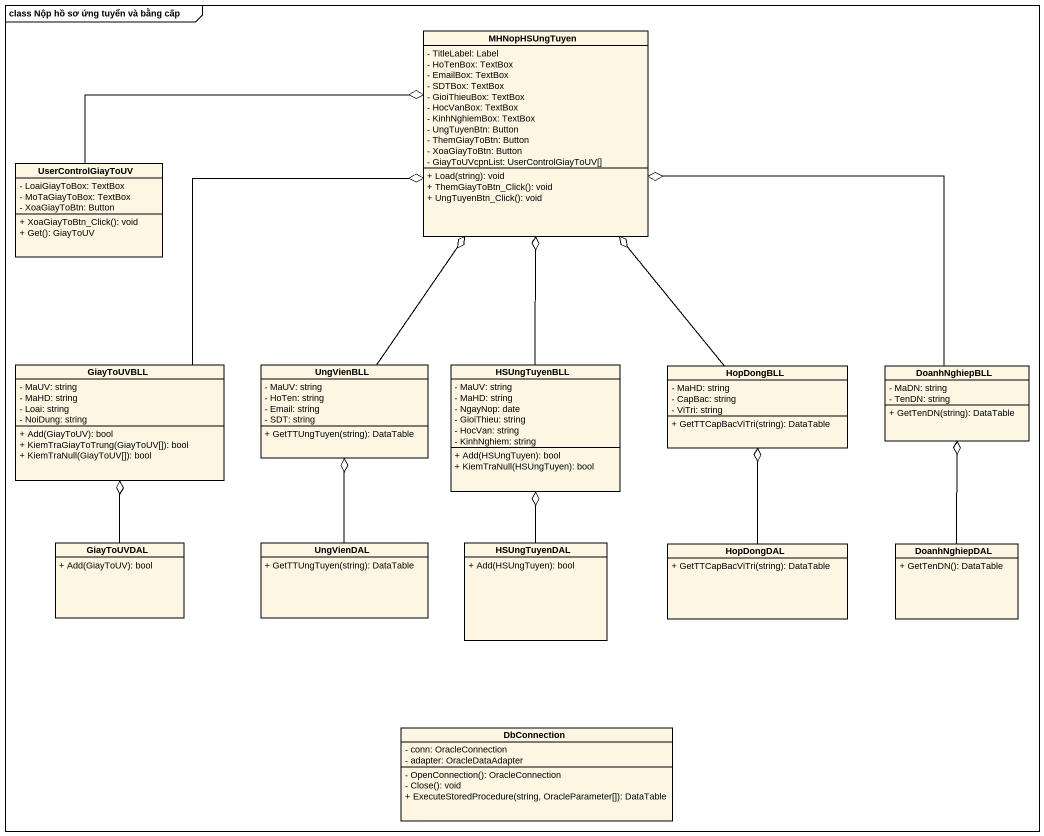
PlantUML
@startuml
mainframe class Nộp hồ sơ ứng tuyển và bằng cấp
hide circle
hide empty members
skinparam classAttributeIconSize 0
class MHNopHSUngTuyen {
  - TitleLabel: Label
  - HoTenBox: TextBox
  - EmailBox: TextBox
  - SDTBox: TextBox
  - GioiThieuBox: TextBox
  - HocVanBox: TextBox
  - KinhNghiemBox: TextBox
  - UngTuyenBtn: Button
  - ThemGiayToBtn: Button
  - XoaGiayToBtn: Button
  - GiayToUVcpnList: UserControlGiayToUV[]
  + Load(string): void
  + ThemGiayToBtn_Click(): void
  + UngTuyenBtn_Click(): void
}
class UserControlGiayToUV {
  - LoaiGiayToBox: TextBox
  - MoTaGiayToBox: TextBox
  - XoaGiayToBtn: Button
  + XoaGiayToBtn_Click(): void
  + Get(): GiayToUV
}
class GiayToUVBLL {
  - MaUV: string
  - MaHD: string
  - Loai: string
  - NoiDung: string
  + Add(GiayToUV): bool
  + KiemTraGiayToTrung(GiayToUV[]): bool
  + KiemTraNull(GiayToUV[]): bool
}
class UngVienBLL {
  - MaUV: string
  - HoTen: string
  - Email: string
  - SDT: string
  + GetTTUngTuyen(string): DataTable
}
class HSUngTuyenBLL {
  - MaUV: string
  - MaHD: string
  - NgayNop: date
  - GioiThieu: string
  - HocVan: string
  - KinhNghiem: string
  + Add(HSUngTuyen): bool
  + KiemTraNull(HSUngTuyen): bool
}
class HopDongBLL {
  - MaHD: string
  - CapBac: string
  - ViTri: string
  + GetTTCapBacViTri(string): DataTable
}
class DoanhNghiepBLL {
  - MaDN: string
  - TenDN: string
  + GetTenDN(string): DataTable
}
class GiayToUVDAL {
  + Add(GiayToUV): bool
}
class UngVienDAL {
  + GetTTUngTuyen(string): DataTable
}
class HSUngTuyenDAL {
  + Add(HSUngTuyen): bool
}
class HopDongDAL {
  + GetTTCapBacViTri(string): DataTable
}
class DoanhNghiepDAL {
  + GetTenDN(): DataTable
}
class DbConnection {
  - conn: OracleConnection
  - adapter: OracleDataAdapter
  - OpenConnection(): OracleConnection
  - Close(): void
  + ExecuteStoredProcedure(string, OracleParameter[]): DataTable
}
UserControlGiayToUV -right-o MHNopHSUngTuyen
GiayToUVBLL -up-o MHNopHSUngTuyen
UngVienBLL -up-o MHNopHSUngTuyen
HSUngTuyenBLL -up-o MHNopHSUngTuyen
HopDongBLL -up-o MHNopHSUngTuyen
DoanhNghiepBLL -up-o MHNopHSUngTuyen
GiayToUVDAL -up-o GiayToUVBLL
UngVienDAL -up-o UngVienBLL
HSUngTuyenDAL -up-o HSUngTuyenBLL
HopDongDAL -up-o HopDongBLL
DoanhNghiepDAL -up-o DoanhNghiepBLL
@enduml
